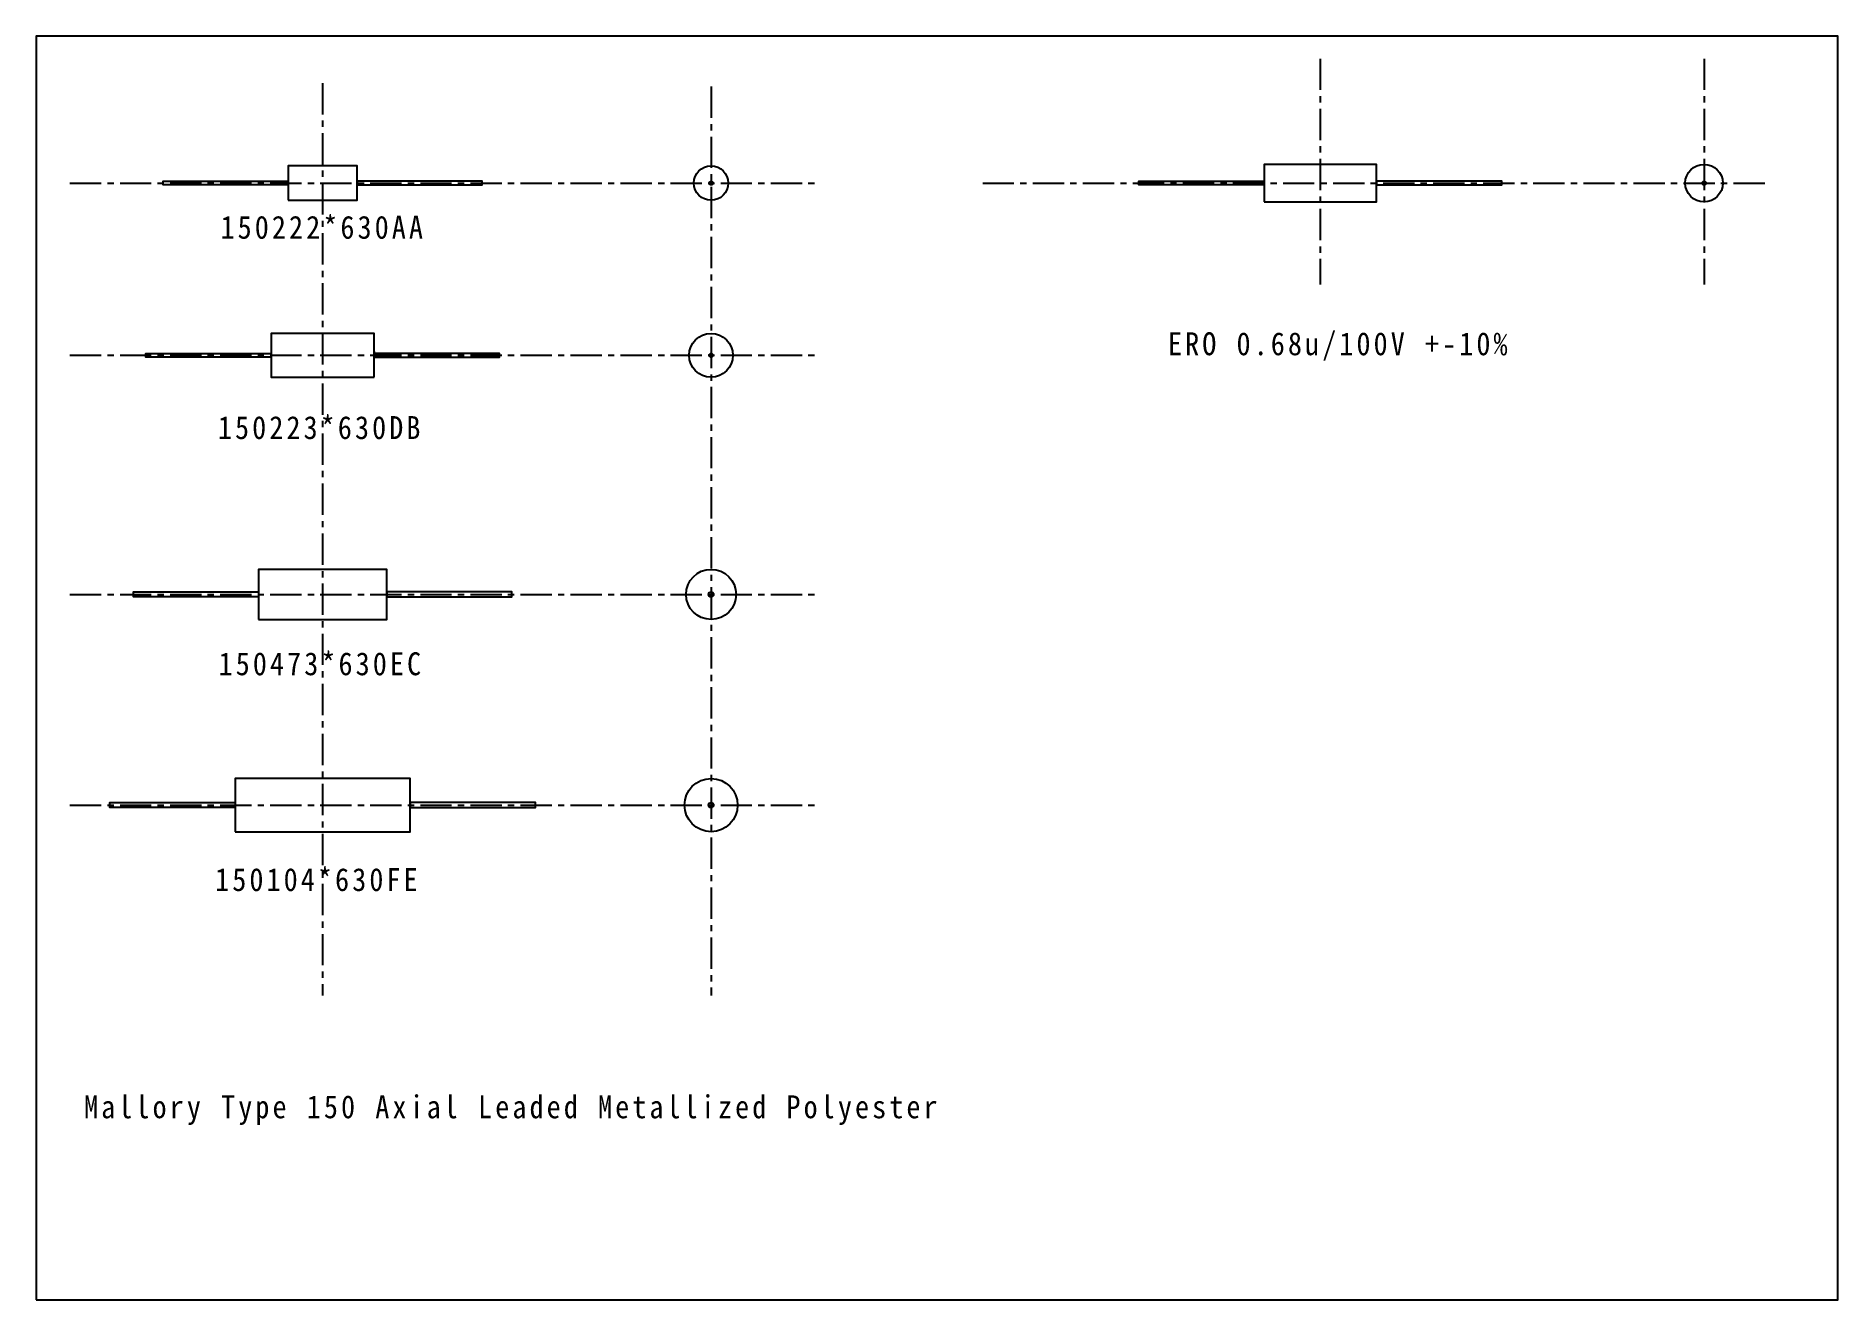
# Model space of a CAD drawing. Units: millimetres on the paper. Extents: x -144 to 144, y -101 to 101.
import ezdxf

# ---------------------------------------------------------------- set-up
doc = ezdxf.new("R2010")
doc.units = ezdxf.units.MM
doc.linetypes.add('CHAIN1', pattern=[8, 5, -1, 1, -1])
doc.layers.add('0-0_OUTLINE1', color=3, linetype='Continuous')
doc.layers.add('0-1_LINE1', color=4, linetype='CHAIN1')
doc.styles.add('ＭＳ ゴシック', font='')
doc.styles.get('ＭＳ ゴシック').set_extended_font_data('MS Gothic')

msp = doc.modelspace()

# ---------------------------------------------------------------- linework, layer by layer
at = {"layer": '0-0_OUTLINE1'}
msp.add_line((-89.939, 50.571), (-89.939, 49.971), dxfattribs=at)
for points in [[(-144, -101), (144, -101), (144, 101), (-144, 101)], [(-103.689, 77.196), (-123.689, 77.196), (-123.689, 77.796), (-103.689, 77.796)], [(-103.689, 74.746), (-92.689, 74.746), (-92.689, 80.246), (-103.689, 80.246)], [(-92.689, 77.196), (-72.689, 77.196), (-72.689, 77.796), (-92.689, 77.796)], [(52.266, 77.196), (32.266, 77.196), (32.266, 77.796), (52.266, 77.796)], [(52.266, 74.496), (70.266, 74.496), (70.266, 80.496), (52.266, 80.496)], [(70.266, 77.196), (90.266, 77.196), (90.266, 77.796), (70.266, 77.796)], [(-89.939, 46.471), (-89.939, 53.471), (-106.439, 53.471), (-106.439, 46.471)], [(-106.439, 49.671), (-126.439, 49.671), (-126.439, 50.271), (-106.439, 50.271)], [(-89.939, 49.671), (-69.939, 49.671), (-69.939, 50.271), (-89.939, 50.271)], [(-108.439, 7.766), (-87.939, 7.766), (-87.939, 15.766), (-108.439, 15.766)], [(-108.439, 11.366), (-128.439, 11.366), (-128.439, 12.166), (-108.439, 12.166)], [(-87.939, 11.366), (-67.939, 11.366), (-67.939, 12.166), (-87.939, 12.166)], [(-112.189, -26.16), (-84.189, -26.16), (-84.189, -17.66), (-112.189, -17.66)], [(-112.189, -22.31), (-132.189, -22.31), (-132.189, -21.51), (-112.189, -21.51)], [(-84.189, -22.31), (-64.189, -22.31), (-64.189, -21.51), (-84.189, -21.51)]]:
    msp.add_lwpolyline(points, close=True, dxfattribs=at)
for centre, radius in [((-36.111, 77.496), 2.75), ((-36.111, 77.496), 0.3), ((-36.111, 49.971), 3.5), ((-36.111, 49.971), 0.3), ((-36.111, 11.766), 4), ((-36.111, 11.766), 0.4), ((-36.111, -21.91), 4.25), ((-36.111, -21.91), 0.4)]:
    msp.add_circle(centre, radius, dxfattribs=at)
at = {"layer": '0-1_LINE1'}
for p, q in [((61.266, 97.377), (61.266, 61.266)), ((122.597, 97.377), (122.597, 61.266)), ((-98.189, 93.485), (-98.189, -52.34)), ((-36.111, 92.914), (-36.111, -52.34)), ((-138.573, 77.496), (-19.055, 77.496)), ((7.303, 77.496), (132.676, 77.496)), ((-138.573, 49.971), (-19.055, 49.971)), ((-138.573, 11.766), (-19.055, 11.766)), ((-138.573, -21.91), (-19.055, -21.91))]:
    msp.add_line(p, q, dxfattribs=at)
at = {"layer": '0-1_LINE1', "color": 3, "linetype": 'Continuous'}
for radius in [3, 0.3]:
    msp.add_circle((122.597, 77.496), radius, dxfattribs=at)

# ---------------------------------------------------------------- texts
at = {"layer": '0-0_OUTLINE1', "char_height": 3.666, "attachment_point": 7, "style": 'ＭＳ ゴシック'}
for s, insert in [('\\T1.22;\\W0.9;150222*630AA', (-114.52, 68.548)), ('\\T1.22;\\W0.9;ERO\\~0.68u/100V\\~+-10%', (36.922, 49.094)), ('\\T1.22;\\W0.9;150223*630DB', (-114.933, 36.533)), ('\\T1.22;\\W0.9;150473*630EC', (-114.824, -1.217)), ('\\T1.22;\\W0.9;150104*630FE', (-115.375, -35.705)), ('\\T1.22;\\W0.9;Mallory\\~Type\\~150\\~Axial\\~Leaded\\~Metallized\\~Polyester', (-136.328, -73.033))]:
    msp.add_mtext(s, dxfattribs=dict(at, insert=insert))

doc.saveas('drawing.dxf')
